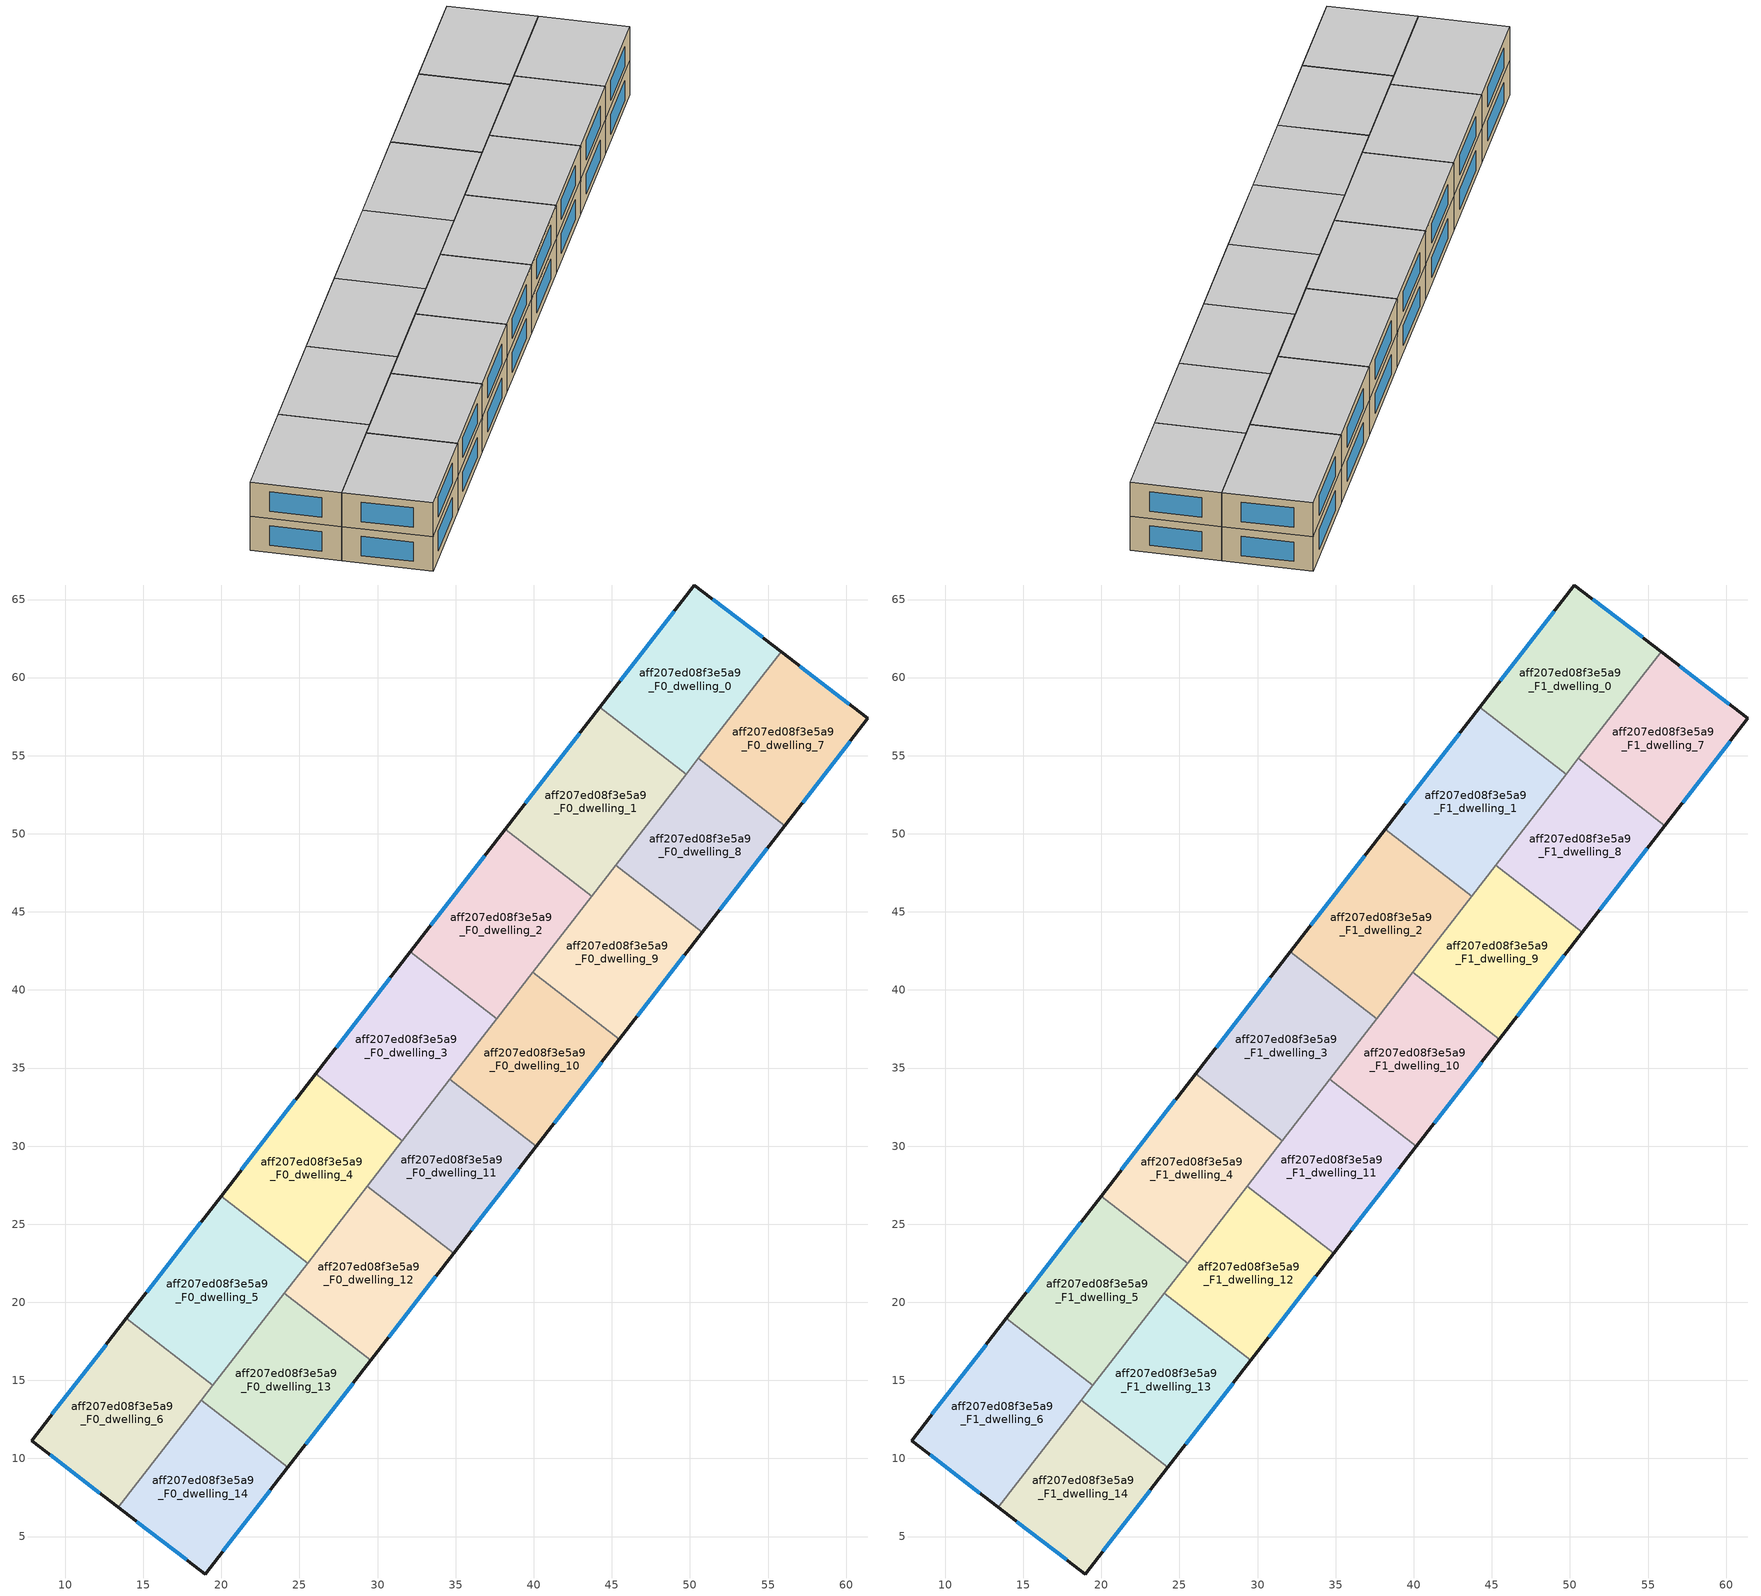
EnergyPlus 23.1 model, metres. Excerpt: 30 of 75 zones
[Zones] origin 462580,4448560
aff207ed08f3e5a9_F0_dwelling_0
 floor ground (EU_floor_Construction): 55.84,61.66 49.77,53.82 44.23,58.11 50.28,65.93 z0
 wall outside (EU_wall_Construction): 55.84,61.66 50.28,65.93 44.23,58.11 z0:3
 wall to aff207ed08f3e5a9_F0_dwelling_1 (EU_wall_Construction): 44.23,58.11 49.77,53.82 z0:3
 wall to aff207ed08f3e5a9_F0_dwelling_7 (EU_wall_Construction): 50.54,54.82 55.84,61.66 z0:3
 wall to aff207ed08f3e5a9_F0_dwelling_8 (EU_wall_Construction): 49.77,53.82 50.54,54.82 z0:3
 window (EU_Window_Construction): 54.65,62.57 51.47,65.01 / 48.99,64.25 45.53,59.79 z0.64:2.36
aff207ed08f3e5a9_F0_dwelling_1
 floor ground (EU_floor_Construction): 49.77,53.82 43.71,45.99 38.17,50.28 44.23,58.11 z0
 wall outside (EU_wall_Construction): 44.23,58.11 38.17,50.28 z0:3
 wall to aff207ed08f3e5a9_F0_dwelling_2 (EU_wall_Construction): 38.17,50.28 43.71,45.99 z0:3
 wall to aff207ed08f3e5a9_F0_dwelling_8 (EU_wall_Construction): 45.24,47.98 49.77,53.82 z0:3
 wall to aff207ed08f3e5a9_F0_dwelling_9 (EU_wall_Construction): 43.71,45.99 45.24,47.98 z0:3
 window (EU_Window_Construction): 42.93,56.43 39.47,51.96 z0.64:2.36
aff207ed08f3e5a9_F0_dwelling_10
 floor ground (EU_floor_Construction): 45.48,36.84 40.17,29.99 34.64,34.28 39.94,41.13 z0
 wall outside (EU_wall_Construction): 40.17,29.99 45.48,36.84 z0:3
 wall to aff207ed08f3e5a9_F0_dwelling_9 (EU_wall_Construction): 45.48,36.84 39.94,41.13 z0:3
 wall to aff207ed08f3e5a9_F0_dwelling_11 (EU_wall_Construction): 34.64,34.28 40.17,29.99 z0:3
 wall to aff207ed08f3e5a9_F0_dwelling_3 (EU_wall_Construction): 37.65,38.17 34.64,34.28 z0:3
 wall to aff207ed08f3e5a9_F0_dwelling_2 (EU_wall_Construction): 39.94,41.13 37.65,38.17 z0:3
 window (EU_Window_Construction): 41.31,31.46 44.34,35.37 z0.64:2.36
aff207ed08f3e5a9_F0_dwelling_11
 floor ground (EU_floor_Construction): 40.17,29.99 34.87,23.14 29.33,27.43 34.64,34.28 z0
 wall outside (EU_wall_Construction): 34.87,23.14 40.17,29.99 z0:3
 wall to aff207ed08f3e5a9_F0_dwelling_12 (EU_wall_Construction): 29.33,27.43 34.87,23.14 z0:3
 wall to aff207ed08f3e5a9_F0_dwelling_4 (EU_wall_Construction): 31.58,30.34 29.33,27.43 z0:3
 wall to aff207ed08f3e5a9_F0_dwelling_3 (EU_wall_Construction): 34.63,34.28 31.58,30.34 z0:3
 window (EU_Window_Construction): 36.01,24.61 39.04,28.52 z0.64:2.36
aff207ed08f3e5a9_F0_dwelling_12
 floor ground (EU_floor_Construction): 34.87,23.14 29.57,16.29 24.03,20.58 29.33,27.43 z0
 wall outside (EU_wall_Construction): 29.57,16.29 34.87,23.14 z0:3
 wall to aff207ed08f3e5a9_F0_dwelling_13 (EU_wall_Construction): 24.03,20.58 29.57,16.29 z0:3
 wall to aff207ed08f3e5a9_F0_dwelling_5 (EU_wall_Construction): 25.52,22.51 24.03,20.58 z0:3
 wall to aff207ed08f3e5a9_F0_dwelling_4 (EU_wall_Construction): 29.33,27.43 25.52,22.51 z0:3
 window (EU_Window_Construction): 30.7,17.76 33.73,21.68 z0.64:2.36
aff207ed08f3e5a9_F0_dwelling_13
 floor ground (EU_floor_Construction): 29.57,16.29 24.26,9.44 18.72,13.73 24.03,20.58 z0
 wall outside (EU_wall_Construction): 24.26,9.44 29.57,16.29 z0:3
 wall to aff207ed08f3e5a9_F0_dwelling_14 (EU_wall_Construction): 18.72,13.73 24.26,9.44 z0:3
 wall to aff207ed08f3e5a9_F0_dwelling_6 (EU_wall_Construction): 19.46,14.69 18.72,13.73 z0:3
 wall to aff207ed08f3e5a9_F0_dwelling_5 (EU_wall_Construction): 24.03,20.58 19.46,14.69 z0:3
 window (EU_Window_Construction): 25.39,10.91 28.43,14.83 z0.64:2.36
aff207ed08f3e5a9_F0_dwelling_14
 floor ground (EU_floor_Construction): 24.26,9.44 18.96,2.6 13.41,6.87 18.72,13.73 z0
 wall outside (EU_wall_Construction): 13.41,6.87 18.96,2.6 24.26,9.44 z0:3
 wall to aff207ed08f3e5a9_F0_dwelling_6 (EU_wall_Construction): 18.72,13.73 13.41,6.87 z0:3
 window (EU_Window_Construction): 20.09,4.07 23.12,7.98 / 14.6,5.96 17.77,3.52 z0.64:2.36
aff207ed08f3e5a9_F0_dwelling_2
 floor ground (EU_floor_Construction): 43.71,45.99 37.65,38.17 32.11,42.46 38.17,50.28 z0
 wall outside (EU_wall_Construction): 38.17,50.28 32.11,42.46 z0:3
 wall to aff207ed08f3e5a9_F0_dwelling_3 (EU_wall_Construction): 32.11,42.46 37.65,38.17 z0:3
 wall to aff207ed08f3e5a9_F0_dwelling_9 (EU_wall_Construction): 39.94,41.13 43.71,45.99 z0:3
 window (EU_Window_Construction): 36.87,48.61 33.4,44.13 z0.64:2.36
aff207ed08f3e5a9_F0_dwelling_3
 floor ground (EU_floor_Construction): 37.65,38.17 31.58,30.34 26.04,34.63 32.11,42.46 z0
 wall outside (EU_wall_Construction): 32.11,42.46 26.04,34.63 z0:3
 wall to aff207ed08f3e5a9_F0_dwelling_4 (EU_wall_Construction): 26.04,34.63 31.58,30.34 z0:3
 window (EU_Window_Construction): 30.81,40.78 27.34,36.31 z0.64:2.36
aff207ed08f3e5a9_F0_dwelling_4
 floor ground (EU_floor_Construction): 31.58,30.34 25.52,22.51 19.98,26.8 26.04,34.63 z0
 wall outside (EU_wall_Construction): 26.04,34.63 19.98,26.8 z0:3
 wall to aff207ed08f3e5a9_F0_dwelling_5 (EU_wall_Construction): 19.98,26.8 25.52,22.51 z0:3
 window (EU_Window_Construction): 24.75,32.95 21.28,28.48 z0.64:2.36
aff207ed08f3e5a9_F0_dwelling_5
 floor ground (EU_floor_Construction): 25.52,22.51 19.46,14.69 13.92,18.98 19.98,26.8 z0
 wall outside (EU_wall_Construction): 19.98,26.8 13.92,18.98 z0:3
 wall to aff207ed08f3e5a9_F0_dwelling_6 (EU_wall_Construction): 13.92,18.98 19.46,14.69 z0:3
 window (EU_Window_Construction): 18.68,25.13 15.22,20.65 z0.64:2.36
aff207ed08f3e5a9_F0_dwelling_6
 floor ground (EU_floor_Construction): 19.46,14.69 13.41,6.87 7.85,11.14 13.92,18.98 z0
 wall outside (EU_wall_Construction): 13.92,18.98 7.85,11.14 13.41,6.87 z0:3
 window (EU_Window_Construction): 9.04,10.23 12.22,7.79 / 12.62,17.3 9.15,12.82 z0.64:2.36
aff207ed08f3e5a9_F0_dwelling_7
 floor ground (EU_floor_Construction): 61.4,57.38 56.09,50.53 50.54,54.82 55.84,61.66 z0
 wall outside (EU_wall_Construction): 56.09,50.53 61.4,57.38 55.84,61.66 z0:3
 wall to aff207ed08f3e5a9_F0_dwelling_8 (EU_wall_Construction): 50.54,54.82 56.09,50.53 z0:3
 window (EU_Window_Construction): 60.2,58.3 57.03,60.74 / 57.22,52 60.26,55.91 z0.64:2.36
aff207ed08f3e5a9_F0_dwelling_8
 floor ground (EU_floor_Construction): 56.09,50.53 50.78,43.68 45.24,47.97 50.54,54.82 z0
 wall outside (EU_wall_Construction): 50.78,43.68 56.09,50.53 z0:3
 wall to aff207ed08f3e5a9_F0_dwelling_9 (EU_wall_Construction): 45.24,47.97 50.78,43.68 z0:3
 window (EU_Window_Construction): 51.92,45.15 54.95,49.06 z0.64:2.36
aff207ed08f3e5a9_F0_dwelling_9
 floor ground (EU_floor_Construction): 50.78,43.68 45.48,36.84 39.94,41.13 45.24,47.97 z0
 wall outside (EU_wall_Construction): 45.48,36.84 50.78,43.68 z0:3
 window (EU_Window_Construction): 46.62,38.3 49.65,42.22 z0.64:2.36
aff207ed08f3e5a9_F1_dwelling_0
 floor to aff207ed08f3e5a9_F0_dwelling_0 (EU_floor_Construction): 55.84,61.66 49.77,53.82 44.23,58.11 50.28,65.93 z3
 wall outside (EU_wall_Construction): 55.84,61.66 50.28,65.93 44.23,58.11 z3:6
 wall to aff207ed08f3e5a9_F1_dwelling_1 (EU_wall_Construction): 44.23,58.11 49.77,53.82 z3:6
 wall to aff207ed08f3e5a9_F1_dwelling_7 (EU_wall_Construction): 50.54,54.82 55.84,61.66 z3:6
 wall to aff207ed08f3e5a9_F1_dwelling_8 (EU_wall_Construction): 49.77,53.82 50.54,54.82 z3:6
 window (EU_Window_Construction): 54.65,62.57 51.47,65.01 / 48.99,64.25 45.53,59.79 z3.64:5.36
 ceiling to aff207ed08f3e5a9_F2_dwelling_0 (EU_floor_Construction): 49.77,53.82 55.84,61.66 50.28,65.93 44.23,58.11 z6
aff207ed08f3e5a9_F1_dwelling_1
 floor to aff207ed08f3e5a9_F0_dwelling_1 (EU_floor_Construction): 49.77,53.82 43.71,45.99 38.17,50.28 44.23,58.11 z3
 wall outside (EU_wall_Construction): 44.23,58.11 38.17,50.28 z3:6
 wall to aff207ed08f3e5a9_F1_dwelling_2 (EU_wall_Construction): 38.17,50.28 43.71,45.99 z3:6
 wall to aff207ed08f3e5a9_F1_dwelling_8 (EU_wall_Construction): 45.24,47.98 49.77,53.82 z3:6
 wall to aff207ed08f3e5a9_F1_dwelling_9 (EU_wall_Construction): 43.71,45.99 45.24,47.98 z3:6
 window (EU_Window_Construction): 42.93,56.43 39.47,51.96 z3.64:5.36
 ceiling to aff207ed08f3e5a9_F2_dwelling_1 (EU_floor_Construction): 43.71,45.99 49.77,53.82 44.23,58.11 38.17,50.28 z6
aff207ed08f3e5a9_F1_dwelling_10
 floor to aff207ed08f3e5a9_F0_dwelling_10 (EU_floor_Construction): 45.48,36.84 40.17,29.99 34.64,34.28 39.94,41.13 z3
 wall outside (EU_wall_Construction): 40.17,29.99 45.48,36.84 z3:6
 wall to aff207ed08f3e5a9_F1_dwelling_9 (EU_wall_Construction): 45.48,36.84 39.94,41.13 z3:6
 wall to aff207ed08f3e5a9_F1_dwelling_11 (EU_wall_Construction): 34.64,34.28 40.17,29.99 z3:6
 wall to aff207ed08f3e5a9_F1_dwelling_3 (EU_wall_Construction): 37.65,38.17 34.64,34.28 z3:6
 wall to aff207ed08f3e5a9_F1_dwelling_2 (EU_wall_Construction): 39.94,41.13 37.65,38.17 z3:6
 window (EU_Window_Construction): 41.31,31.46 44.34,35.37 z3.64:5.36
 ceiling to aff207ed08f3e5a9_F2_dwelling_10 (EU_floor_Construction): 40.17,29.99 45.48,36.84 39.94,41.13 34.64,34.28 z6
aff207ed08f3e5a9_F1_dwelling_11
 floor to aff207ed08f3e5a9_F0_dwelling_11 (EU_floor_Construction): 40.17,29.99 34.87,23.14 29.33,27.43 34.64,34.28 z3
 wall outside (EU_wall_Construction): 34.87,23.14 40.17,29.99 z3:6
 wall to aff207ed08f3e5a9_F1_dwelling_12 (EU_wall_Construction): 29.33,27.43 34.87,23.14 z3:6
 wall to aff207ed08f3e5a9_F1_dwelling_4 (EU_wall_Construction): 31.58,30.34 29.33,27.43 z3:6
 wall to aff207ed08f3e5a9_F1_dwelling_3 (EU_wall_Construction): 34.63,34.28 31.58,30.34 z3:6
 window (EU_Window_Construction): 36.01,24.61 39.04,28.52 z3.64:5.36
 ceiling to aff207ed08f3e5a9_F2_dwelling_11 (EU_floor_Construction): 34.87,23.14 40.17,29.99 34.64,34.28 29.33,27.43 z6
aff207ed08f3e5a9_F1_dwelling_12
 floor to aff207ed08f3e5a9_F0_dwelling_12 (EU_floor_Construction): 34.87,23.14 29.57,16.29 24.03,20.58 29.33,27.43 z3
 wall outside (EU_wall_Construction): 29.57,16.29 34.87,23.14 z3:6
 wall to aff207ed08f3e5a9_F1_dwelling_13 (EU_wall_Construction): 24.03,20.58 29.57,16.29 z3:6
 wall to aff207ed08f3e5a9_F1_dwelling_5 (EU_wall_Construction): 25.52,22.51 24.03,20.58 z3:6
 wall to aff207ed08f3e5a9_F1_dwelling_4 (EU_wall_Construction): 29.33,27.43 25.52,22.51 z3:6
 window (EU_Window_Construction): 30.7,17.76 33.73,21.68 z3.64:5.36
 ceiling to aff207ed08f3e5a9_F2_dwelling_12 (EU_floor_Construction): 29.57,16.29 34.87,23.14 29.33,27.43 24.03,20.58 z6
aff207ed08f3e5a9_F1_dwelling_13
 floor to aff207ed08f3e5a9_F0_dwelling_13 (EU_floor_Construction): 29.57,16.29 24.26,9.44 18.72,13.73 24.03,20.58 z3
 wall outside (EU_wall_Construction): 24.26,9.44 29.57,16.29 z3:6
 wall to aff207ed08f3e5a9_F1_dwelling_14 (EU_wall_Construction): 18.72,13.73 24.26,9.44 z3:6
 wall to aff207ed08f3e5a9_F1_dwelling_6 (EU_wall_Construction): 19.46,14.69 18.72,13.73 z3:6
 wall to aff207ed08f3e5a9_F1_dwelling_5 (EU_wall_Construction): 24.03,20.58 19.46,14.69 z3:6
 window (EU_Window_Construction): 25.39,10.91 28.43,14.83 z3.64:5.36
 ceiling to aff207ed08f3e5a9_F2_dwelling_13 (EU_floor_Construction): 24.26,9.44 29.57,16.29 24.03,20.58 18.72,13.73 z6
aff207ed08f3e5a9_F1_dwelling_14
 floor to aff207ed08f3e5a9_F0_dwelling_14 (EU_floor_Construction): 24.26,9.44 18.96,2.6 13.41,6.87 18.72,13.73 z3
 wall outside (EU_wall_Construction): 13.41,6.87 18.96,2.6 24.26,9.44 z3:6
 wall to aff207ed08f3e5a9_F1_dwelling_6 (EU_wall_Construction): 18.72,13.73 13.41,6.87 z3:6
 window (EU_Window_Construction): 20.09,4.07 23.12,7.98 / 14.6,5.96 17.77,3.52 z3.64:5.36
 ceiling to aff207ed08f3e5a9_F2_dwelling_14 (EU_floor_Construction): 18.96,2.6 24.26,9.44 18.72,13.73 13.41,6.87 z6
aff207ed08f3e5a9_F1_dwelling_2
 floor to aff207ed08f3e5a9_F0_dwelling_2 (EU_floor_Construction): 43.71,45.99 37.65,38.17 32.11,42.46 38.17,50.28 z3
 wall outside (EU_wall_Construction): 38.17,50.28 32.11,42.46 z3:6
 wall to aff207ed08f3e5a9_F1_dwelling_3 (EU_wall_Construction): 32.11,42.46 37.65,38.17 z3:6
 wall to aff207ed08f3e5a9_F1_dwelling_9 (EU_wall_Construction): 39.94,41.13 43.71,45.99 z3:6
 window (EU_Window_Construction): 36.87,48.61 33.4,44.13 z3.64:5.36
 ceiling to aff207ed08f3e5a9_F2_dwelling_2 (EU_floor_Construction): 37.65,38.17 43.71,45.99 38.17,50.28 32.11,42.46 z6
aff207ed08f3e5a9_F1_dwelling_3
 floor to aff207ed08f3e5a9_F0_dwelling_3 (EU_floor_Construction): 37.65,38.17 31.58,30.34 26.04,34.63 32.11,42.46 z3
 wall outside (EU_wall_Construction): 32.11,42.46 26.04,34.63 z3:6
 wall to aff207ed08f3e5a9_F1_dwelling_4 (EU_wall_Construction): 26.04,34.63 31.58,30.34 z3:6
 window (EU_Window_Construction): 30.81,40.78 27.34,36.31 z3.64:5.36
 ceiling to aff207ed08f3e5a9_F2_dwelling_3 (EU_floor_Construction): 31.58,30.34 37.65,38.17 32.11,42.46 26.04,34.63 z6
aff207ed08f3e5a9_F1_dwelling_4
 floor to aff207ed08f3e5a9_F0_dwelling_4 (EU_floor_Construction): 31.58,30.34 25.52,22.51 19.98,26.8 26.04,34.63 z3
 wall outside (EU_wall_Construction): 26.04,34.63 19.98,26.8 z3:6
 wall to aff207ed08f3e5a9_F1_dwelling_5 (EU_wall_Construction): 19.98,26.8 25.52,22.51 z3:6
 window (EU_Window_Construction): 24.75,32.95 21.28,28.48 z3.64:5.36
 ceiling to aff207ed08f3e5a9_F2_dwelling_4 (EU_floor_Construction): 25.52,22.51 31.58,30.34 26.04,34.63 19.98,26.8 z6
aff207ed08f3e5a9_F1_dwelling_5
 floor to aff207ed08f3e5a9_F0_dwelling_5 (EU_floor_Construction): 25.52,22.51 19.46,14.69 13.92,18.98 19.98,26.8 z3
 wall outside (EU_wall_Construction): 19.98,26.8 13.92,18.98 z3:6
 wall to aff207ed08f3e5a9_F1_dwelling_6 (EU_wall_Construction): 13.92,18.98 19.46,14.69 z3:6
 window (EU_Window_Construction): 18.68,25.13 15.22,20.65 z3.64:5.36
 ceiling to aff207ed08f3e5a9_F2_dwelling_5 (EU_floor_Construction): 19.46,14.69 25.52,22.51 19.98,26.8 13.92,18.98 z6
aff207ed08f3e5a9_F1_dwelling_6
 floor to aff207ed08f3e5a9_F0_dwelling_6 (EU_floor_Construction): 19.46,14.69 13.41,6.87 7.85,11.14 13.92,18.98 z3
 wall outside (EU_wall_Construction): 13.92,18.98 7.85,11.14 13.41,6.87 z3:6
 window (EU_Window_Construction): 9.04,10.23 12.22,7.79 / 12.62,17.3 9.15,12.82 z3.64:5.36
 ceiling to aff207ed08f3e5a9_F2_dwelling_6 (EU_floor_Construction): 13.41,6.87 19.46,14.69 13.92,18.98 7.85,11.14 z6
aff207ed08f3e5a9_F1_dwelling_7
 floor to aff207ed08f3e5a9_F0_dwelling_7 (EU_floor_Construction): 61.4,57.38 56.09,50.53 50.54,54.82 55.84,61.66 z3
 wall outside (EU_wall_Construction): 56.09,50.53 61.4,57.38 55.84,61.66 z3:6
 wall to aff207ed08f3e5a9_F1_dwelling_8 (EU_wall_Construction): 50.54,54.82 56.09,50.53 z3:6
 window (EU_Window_Construction): 60.2,58.3 57.03,60.74 / 57.22,52 60.26,55.91 z3.64:5.36
 ceiling to aff207ed08f3e5a9_F2_dwelling_7 (EU_floor_Construction): 56.09,50.53 61.4,57.38 55.84,61.66 50.54,54.82 z6
aff207ed08f3e5a9_F1_dwelling_8
 floor to aff207ed08f3e5a9_F0_dwelling_8 (EU_floor_Construction): 56.09,50.53 50.78,43.68 45.24,47.97 50.54,54.82 z3
 wall outside (EU_wall_Construction): 50.78,43.68 56.09,50.53 z3:6
 wall to aff207ed08f3e5a9_F1_dwelling_9 (EU_wall_Construction): 45.24,47.97 50.78,43.68 z3:6
 window (EU_Window_Construction): 51.92,45.15 54.95,49.06 z3.64:5.36
 ceiling to aff207ed08f3e5a9_F2_dwelling_8 (EU_floor_Construction): 50.78,43.68 56.09,50.53 50.54,54.82 45.24,47.97 z6
aff207ed08f3e5a9_F1_dwelling_9
 floor to aff207ed08f3e5a9_F0_dwelling_9 (EU_floor_Construction): 50.78,43.68 45.48,36.84 39.94,41.13 45.24,47.97 z3
 wall outside (EU_wall_Construction): 45.48,36.84 50.78,43.68 z3:6
 window (EU_Window_Construction): 46.62,38.3 49.65,42.22 z3.64:5.36
 ceiling to aff207ed08f3e5a9_F2_dwelling_9 (EU_floor_Construction): 45.48,36.84 50.78,43.68 45.24,47.97 39.94,41.13 z6
[Building]
EU S2 Campaign: North Axis=0; Terrain=City; Solar Distribution=FullExterior
[Site:Location]
Yerevan-Zvartnots.Intl.AP: Latitude=40.15; Longitude=44.383; Time Zone=4; Elevation=854
[SizingPeriod:WeatherFileDays]
AnnualSizingPeriod: Begin Month=1; Begin Day of Month=1; End Month=12; End Day of Month=31; Day of Week for Start Day=Monday; Use Weather File Daylight Saving Period=No; Use Weather File Rain and Snow Indicators=No
[MATERIAL]
EU_InternalMass_Material: Roughness=MediumRough; Thickness=0.1; Conductivity=1; Density=1800; Specific Heat=900; Thermal Absorptance=0.9; Solar Absorptance=0.7; Visible Absorptance=0.7
[MATERIAL:NOMASS] Roughness=MediumRough; Thermal Absorptance=0.9; Solar Absorptance=0.7; Visible Absorptance=0.7
Name | Thermal Resistance
EU_wall_NoMass | 1.05043
EU_floor_NoMass | 0.478065
[WINDOWMATERIAL:SIMPLEGLAZINGSYSTEM]
EU_Window_SimpleGlazing: UFactor=2.5566; Solar Heat Gain Coefficient=0.75; Visible Transmittance=0.75
[CONSTRUCTION]
EU_wall_Construction: EU_wall_NoMass
EU_floor_Construction: EU_floor_NoMass
EU_Window_Construction: EU_Window_SimpleGlazing
EU_InternalMass_Construction: EU_InternalMass_Material
[ZONE] Type=1; Multiplier=1; Ceiling Height=autocalculate; Floor Area=autocalculate; Part of Total Floor Area=Yes
Name | Volume
aff207ed08f3e5a9_F0_dwelling_0; aff207ed08f3e5a9_F1_dwelling_0; aff207ed08f3e5a9_F0_dwelling_2; aff207ed08f3e5a9_F1_dwelling_2 | 208.08
aff207ed08f3e5a9_F0_dwelling_1; aff207ed08f3e5a9_F1_dwelling_1 | 208.079
aff207ed08f3e5a9_F0_dwelling_10; aff207ed08f3e5a9_F1_dwelling_10 | 182.08
aff207ed08f3e5a9_F0_dwelling_11; aff207ed08f3e5a9_F1_dwelling_11 | 182.072
aff207ed08f3e5a9_F0_dwelling_12; aff207ed08f3e5a9_F1_dwelling_12 | 182.085
aff207ed08f3e5a9_F0_dwelling_13; aff207ed08f3e5a9_F1_dwelling_13 | 182.111
aff207ed08f3e5a9_F0_dwelling_14; aff207ed08f3e5a9_F1_dwelling_14 | 182.083
aff207ed08f3e5a9_F0_dwelling_3; aff207ed08f3e5a9_F1_dwelling_3 | 208.086
aff207ed08f3e5a9_F0_dwelling_4; aff207ed08f3e5a9_F1_dwelling_4; aff207ed08f3e5a9_F0_dwelling_5; aff207ed08f3e5a9_F1_dwelling_5 | 208.103
aff207ed08f3e5a9_F0_dwelling_6; aff207ed08f3e5a9_F1_dwelling_6 | 208.091
aff207ed08f3e5a9_F0_dwelling_7; aff207ed08f3e5a9_F1_dwelling_7 | 182.078
aff207ed08f3e5a9_F0_dwelling_8; aff207ed08f3e5a9_F1_dwelling_8 | 182.086
aff207ed08f3e5a9_F0_dwelling_9; aff207ed08f3e5a9_F1_dwelling_9 | 182.095
[INTERNALMASS] Construction=EU_InternalMass_Construction
Name | Zone or ZoneList | Surface Area
aff207ed08f3e5a9_F0_dwelling_0_EU_InternalMass | aff207ed08f3e5a9_F0_dwelling_0 | 69.36
aff207ed08f3e5a9_F0_dwelling_1_EU_InternalMass | aff207ed08f3e5a9_F0_dwelling_1 | 69.3597
aff207ed08f3e5a9_F0_dwelling_2_EU_InternalMass | aff207ed08f3e5a9_F0_dwelling_2 | 69.36
aff207ed08f3e5a9_F0_dwelling_3_EU_InternalMass | aff207ed08f3e5a9_F0_dwelling_3 | 69.3618
aff207ed08f3e5a9_F0_dwelling_4_EU_InternalMass | aff207ed08f3e5a9_F0_dwelling_4 | 69.3676
aff207ed08f3e5a9_F0_dwelling_5_EU_InternalMass | aff207ed08f3e5a9_F0_dwelling_5 | 69.3676
aff207ed08f3e5a9_F0_dwelling_6_EU_InternalMass | aff207ed08f3e5a9_F0_dwelling_6 | 69.3638
aff207ed08f3e5a9_F0_dwelling_7_EU_InternalMass | aff207ed08f3e5a9_F0_dwelling_7 | 60.6925
aff207ed08f3e5a9_F0_dwelling_8_EU_InternalMass | aff207ed08f3e5a9_F0_dwelling_8 | 60.6954
aff207ed08f3e5a9_F0_dwelling_9_EU_InternalMass | aff207ed08f3e5a9_F0_dwelling_9 | 60.6986
aff207ed08f3e5a9_F0_dwelling_10_EU_InternalMass | aff207ed08f3e5a9_F0_dwelling_10 | 60.6932
aff207ed08f3e5a9_F0_dwelling_11_EU_InternalMass | aff207ed08f3e5a9_F0_dwelling_11 | 60.6908
aff207ed08f3e5a9_F0_dwelling_12_EU_InternalMass | aff207ed08f3e5a9_F0_dwelling_12 | 60.6951
aff207ed08f3e5a9_F0_dwelling_13_EU_InternalMass | aff207ed08f3e5a9_F0_dwelling_13 | 60.7036
aff207ed08f3e5a9_F0_dwelling_14_EU_InternalMass | aff207ed08f3e5a9_F0_dwelling_14 | 60.6946
aff207ed08f3e5a9_F1_dwelling_0_EU_InternalMass | aff207ed08f3e5a9_F1_dwelling_0 | 69.36
aff207ed08f3e5a9_F1_dwelling_1_EU_InternalMass | aff207ed08f3e5a9_F1_dwelling_1 | 69.3597
aff207ed08f3e5a9_F1_dwelling_2_EU_InternalMass | aff207ed08f3e5a9_F1_dwelling_2 | 69.36
aff207ed08f3e5a9_F1_dwelling_3_EU_InternalMass | aff207ed08f3e5a9_F1_dwelling_3 | 69.3618
aff207ed08f3e5a9_F1_dwelling_4_EU_InternalMass | aff207ed08f3e5a9_F1_dwelling_4 | 69.3676
aff207ed08f3e5a9_F1_dwelling_5_EU_InternalMass | aff207ed08f3e5a9_F1_dwelling_5 | 69.3676
aff207ed08f3e5a9_F1_dwelling_6_EU_InternalMass | aff207ed08f3e5a9_F1_dwelling_6 | 69.3638
aff207ed08f3e5a9_F1_dwelling_7_EU_InternalMass | aff207ed08f3e5a9_F1_dwelling_7 | 60.6925
aff207ed08f3e5a9_F1_dwelling_8_EU_InternalMass | aff207ed08f3e5a9_F1_dwelling_8 | 60.6954
aff207ed08f3e5a9_F1_dwelling_9_EU_InternalMass | aff207ed08f3e5a9_F1_dwelling_9 | 60.6986
aff207ed08f3e5a9_F1_dwelling_10_EU_InternalMass | aff207ed08f3e5a9_F1_dwelling_10 | 60.6932
aff207ed08f3e5a9_F1_dwelling_11_EU_InternalMass | aff207ed08f3e5a9_F1_dwelling_11 | 60.6908
aff207ed08f3e5a9_F1_dwelling_12_EU_InternalMass | aff207ed08f3e5a9_F1_dwelling_12 | 60.6951
aff207ed08f3e5a9_F1_dwelling_13_EU_InternalMass | aff207ed08f3e5a9_F1_dwelling_13 | 60.7036
aff207ed08f3e5a9_F1_dwelling_14_EU_InternalMass | aff207ed08f3e5a9_F1_dwelling_14 | 60.6946
[OTHEREQUIPMENT] Fuel Type=Electricity; Design Level Calculation Method=Watts/Area; Power per Zone Floor Area=1; Fraction Latent=0; Fraction Radiant=0; Fraction Lost=0; Carbon Dioxide Generation Rate=0; EndUse Subcategory=EU_Step8_InternalGains
Name | Zone or ZoneList or Space or SpaceList | Schedule
EU_Step8_InternalGain_aff207ed08f3e5a9_F0_dwelling_0_f000 | aff207ed08f3e5a9_F0_dwelling_0 | EU_Step8_GainSchedule_aff207ed08f3e5a9_F0_dwelling_0_f000
EU_Step8_InternalGain_aff207ed08f3e5a9_F0_dwelling_1_f000 | aff207ed08f3e5a9_F0_dwelling_1 | EU_Step8_GainSchedule_aff207ed08f3e5a9_F0_dwelling_1_f000
EU_Step8_InternalGain_aff207ed08f3e5a9_F0_dwelling_2_f000 | aff207ed08f3e5a9_F0_dwelling_2 | EU_Step8_GainSchedule_aff207ed08f3e5a9_F0_dwelling_2_f000
EU_Step8_InternalGain_aff207ed08f3e5a9_F0_dwelling_3_f000 | aff207ed08f3e5a9_F0_dwelling_3 | EU_Step8_GainSchedule_aff207ed08f3e5a9_F0_dwelling_3_f000
EU_Step8_InternalGain_aff207ed08f3e5a9_F0_dwelling_4_f000 | aff207ed08f3e5a9_F0_dwelling_4 | EU_Step8_GainSchedule_aff207ed08f3e5a9_F0_dwelling_4_f000
EU_Step8_InternalGain_aff207ed08f3e5a9_F0_dwelling_5_f000 | aff207ed08f3e5a9_F0_dwelling_5 | EU_Step8_GainSchedule_aff207ed08f3e5a9_F0_dwelling_5_f000
EU_Step8_InternalGain_aff207ed08f3e5a9_F0_dwelling_6_f000 | aff207ed08f3e5a9_F0_dwelling_6 | EU_Step8_GainSchedule_aff207ed08f3e5a9_F0_dwelling_6_f000
EU_Step8_InternalGain_aff207ed08f3e5a9_F0_dwelling_7_f000 | aff207ed08f3e5a9_F0_dwelling_7 | EU_Step8_GainSchedule_aff207ed08f3e5a9_F0_dwelling_7_f000
EU_Step8_InternalGain_aff207ed08f3e5a9_F0_dwelling_8_f000 | aff207ed08f3e5a9_F0_dwelling_8 | EU_Step8_GainSchedule_aff207ed08f3e5a9_F0_dwelling_8_f000
EU_Step8_InternalGain_aff207ed08f3e5a9_F0_dwelling_9_f000 | aff207ed08f3e5a9_F0_dwelling_9 | EU_Step8_GainSchedule_aff207ed08f3e5a9_F0_dwelling_9_f000
EU_Step8_InternalGain_aff207ed08f3e5a9_F0_dwelling_10_f000 | aff207ed08f3e5a9_F0_dwelling_10 | EU_Step8_GainSchedule_aff207ed08f3e5a9_F0_dwelling_10_f000
EU_Step8_InternalGain_aff207ed08f3e5a9_F0_dwelling_11_f000 | aff207ed08f3e5a9_F0_dwelling_11 | EU_Step8_GainSchedule_aff207ed08f3e5a9_F0_dwelling_11_f000
EU_Step8_InternalGain_aff207ed08f3e5a9_F0_dwelling_12_f000 | aff207ed08f3e5a9_F0_dwelling_12 | EU_Step8_GainSchedule_aff207ed08f3e5a9_F0_dwelling_12_f000
EU_Step8_InternalGain_aff207ed08f3e5a9_F0_dwelling_13_f000 | aff207ed08f3e5a9_F0_dwelling_13 | EU_Step8_GainSchedule_aff207ed08f3e5a9_F0_dwelling_13_f000
EU_Step8_InternalGain_aff207ed08f3e5a9_F0_dwelling_14_f000 | aff207ed08f3e5a9_F0_dwelling_14 | EU_Step8_GainSchedule_aff207ed08f3e5a9_F0_dwelling_14_f000
EU_Step8_InternalGain_aff207ed08f3e5a9_F1_dwelling_0_f000 | aff207ed08f3e5a9_F1_dwelling_0 | EU_Step8_GainSchedule_aff207ed08f3e5a9_F1_dwelling_0_f000
EU_Step8_InternalGain_aff207ed08f3e5a9_F1_dwelling_1_f000 | aff207ed08f3e5a9_F1_dwelling_1 | EU_Step8_GainSchedule_aff207ed08f3e5a9_F1_dwelling_1_f000
EU_Step8_InternalGain_aff207ed08f3e5a9_F1_dwelling_2_f000 | aff207ed08f3e5a9_F1_dwelling_2 | EU_Step8_GainSchedule_aff207ed08f3e5a9_F1_dwelling_2_f000
EU_Step8_InternalGain_aff207ed08f3e5a9_F1_dwelling_3_f000 | aff207ed08f3e5a9_F1_dwelling_3 | EU_Step8_GainSchedule_aff207ed08f3e5a9_F1_dwelling_3_f000
EU_Step8_InternalGain_aff207ed08f3e5a9_F1_dwelling_4_f000 | aff207ed08f3e5a9_F1_dwelling_4 | EU_Step8_GainSchedule_aff207ed08f3e5a9_F1_dwelling_4_f000
EU_Step8_InternalGain_aff207ed08f3e5a9_F1_dwelling_5_f000 | aff207ed08f3e5a9_F1_dwelling_5 | EU_Step8_GainSchedule_aff207ed08f3e5a9_F1_dwelling_5_f000
EU_Step8_InternalGain_aff207ed08f3e5a9_F1_dwelling_6_f000 | aff207ed08f3e5a9_F1_dwelling_6 | EU_Step8_GainSchedule_aff207ed08f3e5a9_F1_dwelling_6_f000
EU_Step8_InternalGain_aff207ed08f3e5a9_F1_dwelling_7_f000 | aff207ed08f3e5a9_F1_dwelling_7 | EU_Step8_GainSchedule_aff207ed08f3e5a9_F1_dwelling_7_f000
EU_Step8_InternalGain_aff207ed08f3e5a9_F1_dwelling_8_f000 | aff207ed08f3e5a9_F1_dwelling_8 | EU_Step8_GainSchedule_aff207ed08f3e5a9_F1_dwelling_8_f000
EU_Step8_InternalGain_aff207ed08f3e5a9_F1_dwelling_9_f000 | aff207ed08f3e5a9_F1_dwelling_9 | EU_Step8_GainSchedule_aff207ed08f3e5a9_F1_dwelling_9_f000
EU_Step8_InternalGain_aff207ed08f3e5a9_F1_dwelling_10_f000 | aff207ed08f3e5a9_F1_dwelling_10 | EU_Step8_GainSchedule_aff207ed08f3e5a9_F1_dwelling_10_f000
EU_Step8_InternalGain_aff207ed08f3e5a9_F1_dwelling_11_f000 | aff207ed08f3e5a9_F1_dwelling_11 | EU_Step8_GainSchedule_aff207ed08f3e5a9_F1_dwelling_11_f000
EU_Step8_InternalGain_aff207ed08f3e5a9_F1_dwelling_12_f000 | aff207ed08f3e5a9_F1_dwelling_12 | EU_Step8_GainSchedule_aff207ed08f3e5a9_F1_dwelling_12_f000
EU_Step8_InternalGain_aff207ed08f3e5a9_F1_dwelling_13_f000 | aff207ed08f3e5a9_F1_dwelling_13 | EU_Step8_GainSchedule_aff207ed08f3e5a9_F1_dwelling_13_f000
EU_Step8_InternalGain_aff207ed08f3e5a9_F1_dwelling_14_f000 | aff207ed08f3e5a9_F1_dwelling_14 | EU_Step8_GainSchedule_aff207ed08f3e5a9_F1_dwelling_14_f000
[ZONEVENTILATION:DESIGNFLOWRATE] Schedule=EU_AlwaysOn; Design Flow Rate Calculation Method=AirChanges/Hour; Air Changes per Hour=0.557805; Ventilation Type=Natural; Fan Pressure Rise=0; Fan Total Efficiency=1; Constant Term Coefficient=1; Temperature Term Coefficient=0; Velocity Term Coefficient=0; Velocity Squared Term Coefficient=0; Minimum Indoor Temperature=-100; Maximum Indoor Temperature=100; Delta Temperature=-100; Minimum Outdoor Temperature=-100; Maximum Outdoor Temperature=100; Maximum Wind Speed=40
Name | Zone or ZoneList or Space or SpaceList
EU_ConstantAir_aff207ed08f3e5a9_F0_dwelling_0 | aff207ed08f3e5a9_F0_dwelling_0
EU_ConstantAir_aff207ed08f3e5a9_F0_dwelling_1 | aff207ed08f3e5a9_F0_dwelling_1
EU_ConstantAir_aff207ed08f3e5a9_F0_dwelling_2 | aff207ed08f3e5a9_F0_dwelling_2
EU_ConstantAir_aff207ed08f3e5a9_F0_dwelling_3 | aff207ed08f3e5a9_F0_dwelling_3
EU_ConstantAir_aff207ed08f3e5a9_F0_dwelling_4 | aff207ed08f3e5a9_F0_dwelling_4
EU_ConstantAir_aff207ed08f3e5a9_F0_dwelling_5 | aff207ed08f3e5a9_F0_dwelling_5
EU_ConstantAir_aff207ed08f3e5a9_F0_dwelling_6 | aff207ed08f3e5a9_F0_dwelling_6
EU_ConstantAir_aff207ed08f3e5a9_F0_dwelling_7 | aff207ed08f3e5a9_F0_dwelling_7
EU_ConstantAir_aff207ed08f3e5a9_F0_dwelling_8 | aff207ed08f3e5a9_F0_dwelling_8
EU_ConstantAir_aff207ed08f3e5a9_F0_dwelling_9 | aff207ed08f3e5a9_F0_dwelling_9
EU_ConstantAir_aff207ed08f3e5a9_F0_dwelling_10 | aff207ed08f3e5a9_F0_dwelling_10
EU_ConstantAir_aff207ed08f3e5a9_F0_dwelling_11 | aff207ed08f3e5a9_F0_dwelling_11
EU_ConstantAir_aff207ed08f3e5a9_F0_dwelling_12 | aff207ed08f3e5a9_F0_dwelling_12
EU_ConstantAir_aff207ed08f3e5a9_F0_dwelling_13 | aff207ed08f3e5a9_F0_dwelling_13
EU_ConstantAir_aff207ed08f3e5a9_F0_dwelling_14 | aff207ed08f3e5a9_F0_dwelling_14
EU_ConstantAir_aff207ed08f3e5a9_F1_dwelling_0 | aff207ed08f3e5a9_F1_dwelling_0
EU_ConstantAir_aff207ed08f3e5a9_F1_dwelling_1 | aff207ed08f3e5a9_F1_dwelling_1
EU_ConstantAir_aff207ed08f3e5a9_F1_dwelling_2 | aff207ed08f3e5a9_F1_dwelling_2
EU_ConstantAir_aff207ed08f3e5a9_F1_dwelling_3 | aff207ed08f3e5a9_F1_dwelling_3
EU_ConstantAir_aff207ed08f3e5a9_F1_dwelling_4 | aff207ed08f3e5a9_F1_dwelling_4
EU_ConstantAir_aff207ed08f3e5a9_F1_dwelling_5 | aff207ed08f3e5a9_F1_dwelling_5
EU_ConstantAir_aff207ed08f3e5a9_F1_dwelling_6 | aff207ed08f3e5a9_F1_dwelling_6
EU_ConstantAir_aff207ed08f3e5a9_F1_dwelling_7 | aff207ed08f3e5a9_F1_dwelling_7
EU_ConstantAir_aff207ed08f3e5a9_F1_dwelling_8 | aff207ed08f3e5a9_F1_dwelling_8
EU_ConstantAir_aff207ed08f3e5a9_F1_dwelling_9 | aff207ed08f3e5a9_F1_dwelling_9
EU_ConstantAir_aff207ed08f3e5a9_F1_dwelling_10 | aff207ed08f3e5a9_F1_dwelling_10
EU_ConstantAir_aff207ed08f3e5a9_F1_dwelling_11 | aff207ed08f3e5a9_F1_dwelling_11
EU_ConstantAir_aff207ed08f3e5a9_F1_dwelling_12 | aff207ed08f3e5a9_F1_dwelling_12
EU_ConstantAir_aff207ed08f3e5a9_F1_dwelling_13 | aff207ed08f3e5a9_F1_dwelling_13
EU_ConstantAir_aff207ed08f3e5a9_F1_dwelling_14 | aff207ed08f3e5a9_F1_dwelling_14
[HVACTEMPLATE:THERMOSTAT] Constant Heating Setpoint=20; Constant Cooling Setpoint=50
EU_HeatOnly_aff207ed08f3e5a9_F0_dwelling_0; EU_HeatOnly_aff207ed08f3e5a9_F0_dwelling_1; EU_HeatOnly_aff207ed08f3e5a9_F0_dwelling_2; EU_HeatOnly_aff207ed08f3e5a9_F0_dwelling_3; EU_HeatOnly_aff207ed08f3e5a9_F0_dwelling_4; EU_HeatOnly_aff207ed08f3e5a9_F0_dwelling_5; EU_HeatOnly_aff207ed08f3e5a9_F0_dwelling_6; EU_HeatOnly_aff207ed08f3e5a9_F0_dwelling_7; EU_HeatOnly_aff207ed08f3e5a9_F0_dwelling_8; EU_HeatOnly_aff207ed08f3e5a9_F0_dwelling_9; EU_HeatOnly_aff207ed08f3e5a9_F0_dwelling_10; EU_HeatOnly_aff207ed08f3e5a9_F0_dwelling_11; EU_HeatOnly_aff207ed08f3e5a9_F0_dwelling_12; EU_HeatOnly_aff207ed08f3e5a9_F0_dwelling_13; EU_HeatOnly_aff207ed08f3e5a9_F0_dwelling_14; EU_HeatOnly_aff207ed08f3e5a9_F1_dwelling_0; EU_HeatOnly_aff207ed08f3e5a9_F1_dwelling_1; EU_HeatOnly_aff207ed08f3e5a9_F1_dwelling_2; EU_HeatOnly_aff207ed08f3e5a9_F1_dwelling_3; EU_HeatOnly_aff207ed08f3e5a9_F1_dwelling_4; EU_HeatOnly_aff207ed08f3e5a9_F1_dwelling_5; EU_HeatOnly_aff207ed08f3e5a9_F1_dwelling_6; EU_HeatOnly_aff207ed08f3e5a9_F1_dwelling_7; EU_HeatOnly_aff207ed08f3e5a9_F1_dwelling_8; EU_HeatOnly_aff207ed08f3e5a9_F1_dwelling_9; EU_HeatOnly_aff207ed08f3e5a9_F1_dwelling_10; EU_HeatOnly_aff207ed08f3e5a9_F1_dwelling_11; EU_HeatOnly_aff207ed08f3e5a9_F1_dwelling_12; EU_HeatOnly_aff207ed08f3e5a9_F1_dwelling_13; EU_HeatOnly_aff207ed08f3e5a9_F1_dwelling_14; EU_HeatOnly_aff207ed08f3e5a9_F2_dwelling_0; EU_HeatOnly_aff207ed08f3e5a9_F2_dwelling_1; EU_HeatOnly_aff207ed08f3e5a9_F2_dwelling_2; EU_HeatOnly_aff207ed08f3e5a9_F2_dwelling_3; EU_HeatOnly_aff207ed08f3e5a9_F2_dwelling_4; EU_HeatOnly_aff207ed08f3e5a9_F2_dwelling_5; EU_HeatOnly_aff207ed08f3e5a9_F2_dwelling_6; EU_HeatOnly_aff207ed08f3e5a9_F2_dwelling_7; EU_HeatOnly_aff207ed08f3e5a9_F2_dwelling_8; EU_HeatOnly_aff207ed08f3e5a9_F2_dwelling_9; EU_HeatOnly_aff207ed08f3e5a9_F2_dwelling_10; EU_HeatOnly_aff207ed08f3e5a9_F2_dwelling_11; EU_HeatOnly_aff207ed08f3e5a9_F2_dwelling_12; EU_HeatOnly_aff207ed08f3e5a9_F2_dwelling_13; EU_HeatOnly_aff207ed08f3e5a9_F2_dwelling_14; EU_HeatOnly_aff207ed08f3e5a9_F3_dwelling_0; EU_HeatOnly_aff207ed08f3e5a9_F3_dwelling_1; EU_HeatOnly_aff207ed08f3e5a9_F3_dwelling_2; EU_HeatOnly_aff207ed08f3e5a9_F3_dwelling_3; EU_HeatOnly_aff207ed08f3e5a9_F3_dwelling_4; EU_HeatOnly_aff207ed08f3e5a9_F3_dwelling_5; EU_HeatOnly_aff207ed08f3e5a9_F3_dwelling_6; EU_HeatOnly_aff207ed08f3e5a9_F3_dwelling_7; EU_HeatOnly_aff207ed08f3e5a9_F3_dwelling_8; EU_HeatOnly_aff207ed08f3e5a9_F3_dwelling_9; EU_HeatOnly_aff207ed08f3e5a9_F3_dwelling_10; EU_HeatOnly_aff207ed08f3e5a9_F3_dwelling_11
[HVACTEMPLATE:ZONE:IDEALLOADSAIRSYSTEM] System Availability Schedule=EU_AlwaysOn; Maximum Heating Supply Air Temperature=50; Minimum Cooling Supply Air Temperature=13; Maximum Heating Supply Air Humidity Ratio=0.0156; Minimum Cooling Supply Air Humidity Ratio=0.0077; Heating Limit=NoLimit; Cooling Limit=NoLimit; Heating Availability Schedule=EU_AlwaysOn; Cooling Availability Schedule=EU_CoolingOff; Dehumidification Control Type=ConstantSensibleHeatRatio; Cooling Sensible Heat Ratio=0.7; Dehumidification Setpoint=60; Humidification Control Type=None; Humidification Setpoint=30; Outdoor Air Method=None; Outdoor Air Flow Rate per Person=0.00944; Outdoor Air Flow Rate per Zone Floor Area=0; Outdoor Air Flow Rate per Zone=0; Demand Controlled Ventilation Type=None; Outdoor Air Economizer Type=NoEconomizer; Heat Recovery Type=None; Sensible Heat Recovery Effectiveness=0.7; Latent Heat Recovery Effectiveness=0.65
Name | Template Thermostat
aff207ed08f3e5a9_F0_dwelling_0 | EU_HeatOnly_aff207ed08f3e5a9_F0_dwelling_0
aff207ed08f3e5a9_F0_dwelling_1 | EU_HeatOnly_aff207ed08f3e5a9_F0_dwelling_1
aff207ed08f3e5a9_F0_dwelling_2 | EU_HeatOnly_aff207ed08f3e5a9_F0_dwelling_2
aff207ed08f3e5a9_F0_dwelling_3 | EU_HeatOnly_aff207ed08f3e5a9_F0_dwelling_3
aff207ed08f3e5a9_F0_dwelling_4 | EU_HeatOnly_aff207ed08f3e5a9_F0_dwelling_4
aff207ed08f3e5a9_F0_dwelling_5 | EU_HeatOnly_aff207ed08f3e5a9_F0_dwelling_5
aff207ed08f3e5a9_F0_dwelling_6 | EU_HeatOnly_aff207ed08f3e5a9_F0_dwelling_6
aff207ed08f3e5a9_F0_dwelling_7 | EU_HeatOnly_aff207ed08f3e5a9_F0_dwelling_7
aff207ed08f3e5a9_F0_dwelling_8 | EU_HeatOnly_aff207ed08f3e5a9_F0_dwelling_8
aff207ed08f3e5a9_F0_dwelling_9 | EU_HeatOnly_aff207ed08f3e5a9_F0_dwelling_9
aff207ed08f3e5a9_F0_dwelling_10 | EU_HeatOnly_aff207ed08f3e5a9_F0_dwelling_10
aff207ed08f3e5a9_F0_dwelling_11 | EU_HeatOnly_aff207ed08f3e5a9_F0_dwelling_11
aff207ed08f3e5a9_F0_dwelling_12 | EU_HeatOnly_aff207ed08f3e5a9_F0_dwelling_12
aff207ed08f3e5a9_F0_dwelling_13 | EU_HeatOnly_aff207ed08f3e5a9_F0_dwelling_13
aff207ed08f3e5a9_F0_dwelling_14 | EU_HeatOnly_aff207ed08f3e5a9_F0_dwelling_14
aff207ed08f3e5a9_F1_dwelling_0 | EU_HeatOnly_aff207ed08f3e5a9_F1_dwelling_0
aff207ed08f3e5a9_F1_dwelling_1 | EU_HeatOnly_aff207ed08f3e5a9_F1_dwelling_1
aff207ed08f3e5a9_F1_dwelling_2 | EU_HeatOnly_aff207ed08f3e5a9_F1_dwelling_2
aff207ed08f3e5a9_F1_dwelling_3 | EU_HeatOnly_aff207ed08f3e5a9_F1_dwelling_3
aff207ed08f3e5a9_F1_dwelling_4 | EU_HeatOnly_aff207ed08f3e5a9_F1_dwelling_4
aff207ed08f3e5a9_F1_dwelling_5 | EU_HeatOnly_aff207ed08f3e5a9_F1_dwelling_5
aff207ed08f3e5a9_F1_dwelling_6 | EU_HeatOnly_aff207ed08f3e5a9_F1_dwelling_6
aff207ed08f3e5a9_F1_dwelling_7 | EU_HeatOnly_aff207ed08f3e5a9_F1_dwelling_7
aff207ed08f3e5a9_F1_dwelling_8 | EU_HeatOnly_aff207ed08f3e5a9_F1_dwelling_8
aff207ed08f3e5a9_F1_dwelling_9 | EU_HeatOnly_aff207ed08f3e5a9_F1_dwelling_9
aff207ed08f3e5a9_F1_dwelling_10 | EU_HeatOnly_aff207ed08f3e5a9_F1_dwelling_10
aff207ed08f3e5a9_F1_dwelling_11 | EU_HeatOnly_aff207ed08f3e5a9_F1_dwelling_11
aff207ed08f3e5a9_F1_dwelling_12 | EU_HeatOnly_aff207ed08f3e5a9_F1_dwelling_12
aff207ed08f3e5a9_F1_dwelling_13 | EU_HeatOnly_aff207ed08f3e5a9_F1_dwelling_13
aff207ed08f3e5a9_F1_dwelling_14 | EU_HeatOnly_aff207ed08f3e5a9_F1_dwelling_14
[SIZING:ZONE] Zone Cooling Design Supply Air Temperature Input Method=SupplyAirTemperature; Zone Cooling Design Supply Air Temperature=13; Zone Heating Design Supply Air Temperature Input Method=SupplyAirTemperature; Zone Heating Design Supply Air Temperature=50; Zone Cooling Design Supply Air Humidity Ratio=0.008; Zone Heating Design Supply Air Humidity Ratio=0.008; Cooling Design Air Flow Method=DesignDay; Cooling Design Air Flow Rate=0; Cooling Minimum Air Flow per Zone Floor Area=0.000762; Cooling Minimum Air Flow=0; Cooling Minimum Air Flow Fraction=0.2; Heating Design Air Flow Method=DesignDay; Heating Design Air Flow Rate=0; Heating Maximum Air Flow per Zone Floor Area=0.002032; Heating Maximum Air Flow=0.141576; Heating Maximum Air Flow Fraction=0.3; Account for Dedicated Outdoor Air System=No; Dedicated Outdoor Air System Control Strategy=NeutralSupplyAir; Dedicated Outdoor Air Low Setpoint Temperature for Design=autosize; Dedicated Outdoor Air High Setpoint Temperature for Design=autosize; Zone Load Sizing Method=Sensible Load Only No Latent Load; Zone Latent Cooling Design Supply Air Humidity Ratio Input Method=HumidityRatioDifference; Zone Cooling Design Supply Air Humidity Ratio Difference=0.005; Zone Latent Heating Design Supply Air Humidity Ratio Input Method=HumidityRatioDifference; Zone Humidification Design Supply Air Humidity Ratio Difference=0.005
aff207ed08f3e5a9_F0_dwelling_0; aff207ed08f3e5a9_F0_dwelling_1; aff207ed08f3e5a9_F0_dwelling_2; aff207ed08f3e5a9_F0_dwelling_3; aff207ed08f3e5a9_F0_dwelling_4; aff207ed08f3e5a9_F0_dwelling_5; aff207ed08f3e5a9_F0_dwelling_6; aff207ed08f3e5a9_F0_dwelling_7; aff207ed08f3e5a9_F0_dwelling_8; aff207ed08f3e5a9_F0_dwelling_9; aff207ed08f3e5a9_F0_dwelling_10; aff207ed08f3e5a9_F0_dwelling_11; aff207ed08f3e5a9_F0_dwelling_12; aff207ed08f3e5a9_F0_dwelling_13; aff207ed08f3e5a9_F0_dwelling_14; aff207ed08f3e5a9_F1_dwelling_0; aff207ed08f3e5a9_F1_dwelling_1; aff207ed08f3e5a9_F1_dwelling_2; aff207ed08f3e5a9_F1_dwelling_3; aff207ed08f3e5a9_F1_dwelling_4; aff207ed08f3e5a9_F1_dwelling_5; aff207ed08f3e5a9_F1_dwelling_6; aff207ed08f3e5a9_F1_dwelling_7; aff207ed08f3e5a9_F1_dwelling_8; aff207ed08f3e5a9_F1_dwelling_9; aff207ed08f3e5a9_F1_dwelling_10; aff207ed08f3e5a9_F1_dwelling_11; aff207ed08f3e5a9_F1_dwelling_12; aff207ed08f3e5a9_F1_dwelling_13; aff207ed08f3e5a9_F1_dwelling_14
[SCHEDULE:CONSTANT]
Name | Hourly Value
EU_AlwaysOn | 1
EU_CoolingOff | 0
[SCHEDULE:FILE] Column Number=1; Rows to Skip at Top=0; Number of Hours of Data=8760; Column Separator=Comma; Interpolate to Timestep=No; Minutes per Item=60; Adjust Schedule for Daylight Savings=Yes
Name | File
EU_Step8_GainSchedule_aff207ed08f3e5a9_F0_dwelling_0_f000 | ../../schedules/aff207ed08f3e5a9/aff207ed08f3e5a9_F0_dwelling_0_f000_gain.csv
EU_Step8_GainSchedule_aff207ed08f3e5a9_F0_dwelling_1_f000 | ../../schedules/aff207ed08f3e5a9/aff207ed08f3e5a9_F0_dwelling_1_f000_gain.csv
EU_Step8_GainSchedule_aff207ed08f3e5a9_F0_dwelling_2_f000 | ../../schedules/aff207ed08f3e5a9/aff207ed08f3e5a9_F0_dwelling_2_f000_gain.csv
EU_Step8_GainSchedule_aff207ed08f3e5a9_F0_dwelling_3_f000 | ../../schedules/aff207ed08f3e5a9/aff207ed08f3e5a9_F0_dwelling_3_f000_gain.csv
EU_Step8_GainSchedule_aff207ed08f3e5a9_F0_dwelling_4_f000 | ../../schedules/aff207ed08f3e5a9/aff207ed08f3e5a9_F0_dwelling_4_f000_gain.csv
EU_Step8_GainSchedule_aff207ed08f3e5a9_F0_dwelling_5_f000 | ../../schedules/aff207ed08f3e5a9/aff207ed08f3e5a9_F0_dwelling_5_f000_gain.csv
EU_Step8_GainSchedule_aff207ed08f3e5a9_F0_dwelling_6_f000 | ../../schedules/aff207ed08f3e5a9/aff207ed08f3e5a9_F0_dwelling_6_f000_gain.csv
EU_Step8_GainSchedule_aff207ed08f3e5a9_F0_dwelling_7_f000 | ../../schedules/aff207ed08f3e5a9/aff207ed08f3e5a9_F0_dwelling_7_f000_gain.csv
EU_Step8_GainSchedule_aff207ed08f3e5a9_F0_dwelling_8_f000 | ../../schedules/aff207ed08f3e5a9/aff207ed08f3e5a9_F0_dwelling_8_f000_gain.csv
EU_Step8_GainSchedule_aff207ed08f3e5a9_F0_dwelling_9_f000 | ../../schedules/aff207ed08f3e5a9/aff207ed08f3e5a9_F0_dwelling_9_f000_gain.csv
EU_Step8_GainSchedule_aff207ed08f3e5a9_F0_dwelling_10_f000 | ../../schedules/aff207ed08f3e5a9/aff207ed08f3e5a9_F0_dwelling_10_f000_gain.csv
EU_Step8_GainSchedule_aff207ed08f3e5a9_F0_dwelling_11_f000 | ../../schedules/aff207ed08f3e5a9/aff207ed08f3e5a9_F0_dwelling_11_f000_gain.csv
EU_Step8_GainSchedule_aff207ed08f3e5a9_F0_dwelling_12_f000 | ../../schedules/aff207ed08f3e5a9/aff207ed08f3e5a9_F0_dwelling_12_f000_gain.csv
EU_Step8_GainSchedule_aff207ed08f3e5a9_F0_dwelling_13_f000 | ../../schedules/aff207ed08f3e5a9/aff207ed08f3e5a9_F0_dwelling_13_f000_gain.csv
EU_Step8_GainSchedule_aff207ed08f3e5a9_F0_dwelling_14_f000 | ../../schedules/aff207ed08f3e5a9/aff207ed08f3e5a9_F0_dwelling_14_f000_gain.csv
EU_Step8_GainSchedule_aff207ed08f3e5a9_F1_dwelling_0_f000 | ../../schedules/aff207ed08f3e5a9/aff207ed08f3e5a9_F1_dwelling_0_f000_gain.csv
EU_Step8_GainSchedule_aff207ed08f3e5a9_F1_dwelling_1_f000 | ../../schedules/aff207ed08f3e5a9/aff207ed08f3e5a9_F1_dwelling_1_f000_gain.csv
EU_Step8_GainSchedule_aff207ed08f3e5a9_F1_dwelling_2_f000 | ../../schedules/aff207ed08f3e5a9/aff207ed08f3e5a9_F1_dwelling_2_f000_gain.csv
EU_Step8_GainSchedule_aff207ed08f3e5a9_F1_dwelling_3_f000 | ../../schedules/aff207ed08f3e5a9/aff207ed08f3e5a9_F1_dwelling_3_f000_gain.csv
EU_Step8_GainSchedule_aff207ed08f3e5a9_F1_dwelling_4_f000 | ../../schedules/aff207ed08f3e5a9/aff207ed08f3e5a9_F1_dwelling_4_f000_gain.csv
EU_Step8_GainSchedule_aff207ed08f3e5a9_F1_dwelling_5_f000 | ../../schedules/aff207ed08f3e5a9/aff207ed08f3e5a9_F1_dwelling_5_f000_gain.csv
EU_Step8_GainSchedule_aff207ed08f3e5a9_F1_dwelling_6_f000 | ../../schedules/aff207ed08f3e5a9/aff207ed08f3e5a9_F1_dwelling_6_f000_gain.csv
EU_Step8_GainSchedule_aff207ed08f3e5a9_F1_dwelling_7_f000 | ../../schedules/aff207ed08f3e5a9/aff207ed08f3e5a9_F1_dwelling_7_f000_gain.csv
EU_Step8_GainSchedule_aff207ed08f3e5a9_F1_dwelling_8_f000 | ../../schedules/aff207ed08f3e5a9/aff207ed08f3e5a9_F1_dwelling_8_f000_gain.csv
EU_Step8_GainSchedule_aff207ed08f3e5a9_F1_dwelling_9_f000 | ../../schedules/aff207ed08f3e5a9/aff207ed08f3e5a9_F1_dwelling_9_f000_gain.csv
EU_Step8_GainSchedule_aff207ed08f3e5a9_F1_dwelling_10_f000 | ../../schedules/aff207ed08f3e5a9/aff207ed08f3e5a9_F1_dwelling_10_f000_gain.csv
EU_Step8_GainSchedule_aff207ed08f3e5a9_F1_dwelling_11_f000 | ../../schedules/aff207ed08f3e5a9/aff207ed08f3e5a9_F1_dwelling_11_f000_gain.csv
EU_Step8_GainSchedule_aff207ed08f3e5a9_F1_dwelling_12_f000 | ../../schedules/aff207ed08f3e5a9/aff207ed08f3e5a9_F1_dwelling_12_f000_gain.csv
EU_Step8_GainSchedule_aff207ed08f3e5a9_F1_dwelling_13_f000 | ../../schedules/aff207ed08f3e5a9/aff207ed08f3e5a9_F1_dwelling_13_f000_gain.csv
EU_Step8_GainSchedule_aff207ed08f3e5a9_F1_dwelling_14_f000 | ../../schedules/aff207ed08f3e5a9/aff207ed08f3e5a9_F1_dwelling_14_f000_gain.csv
